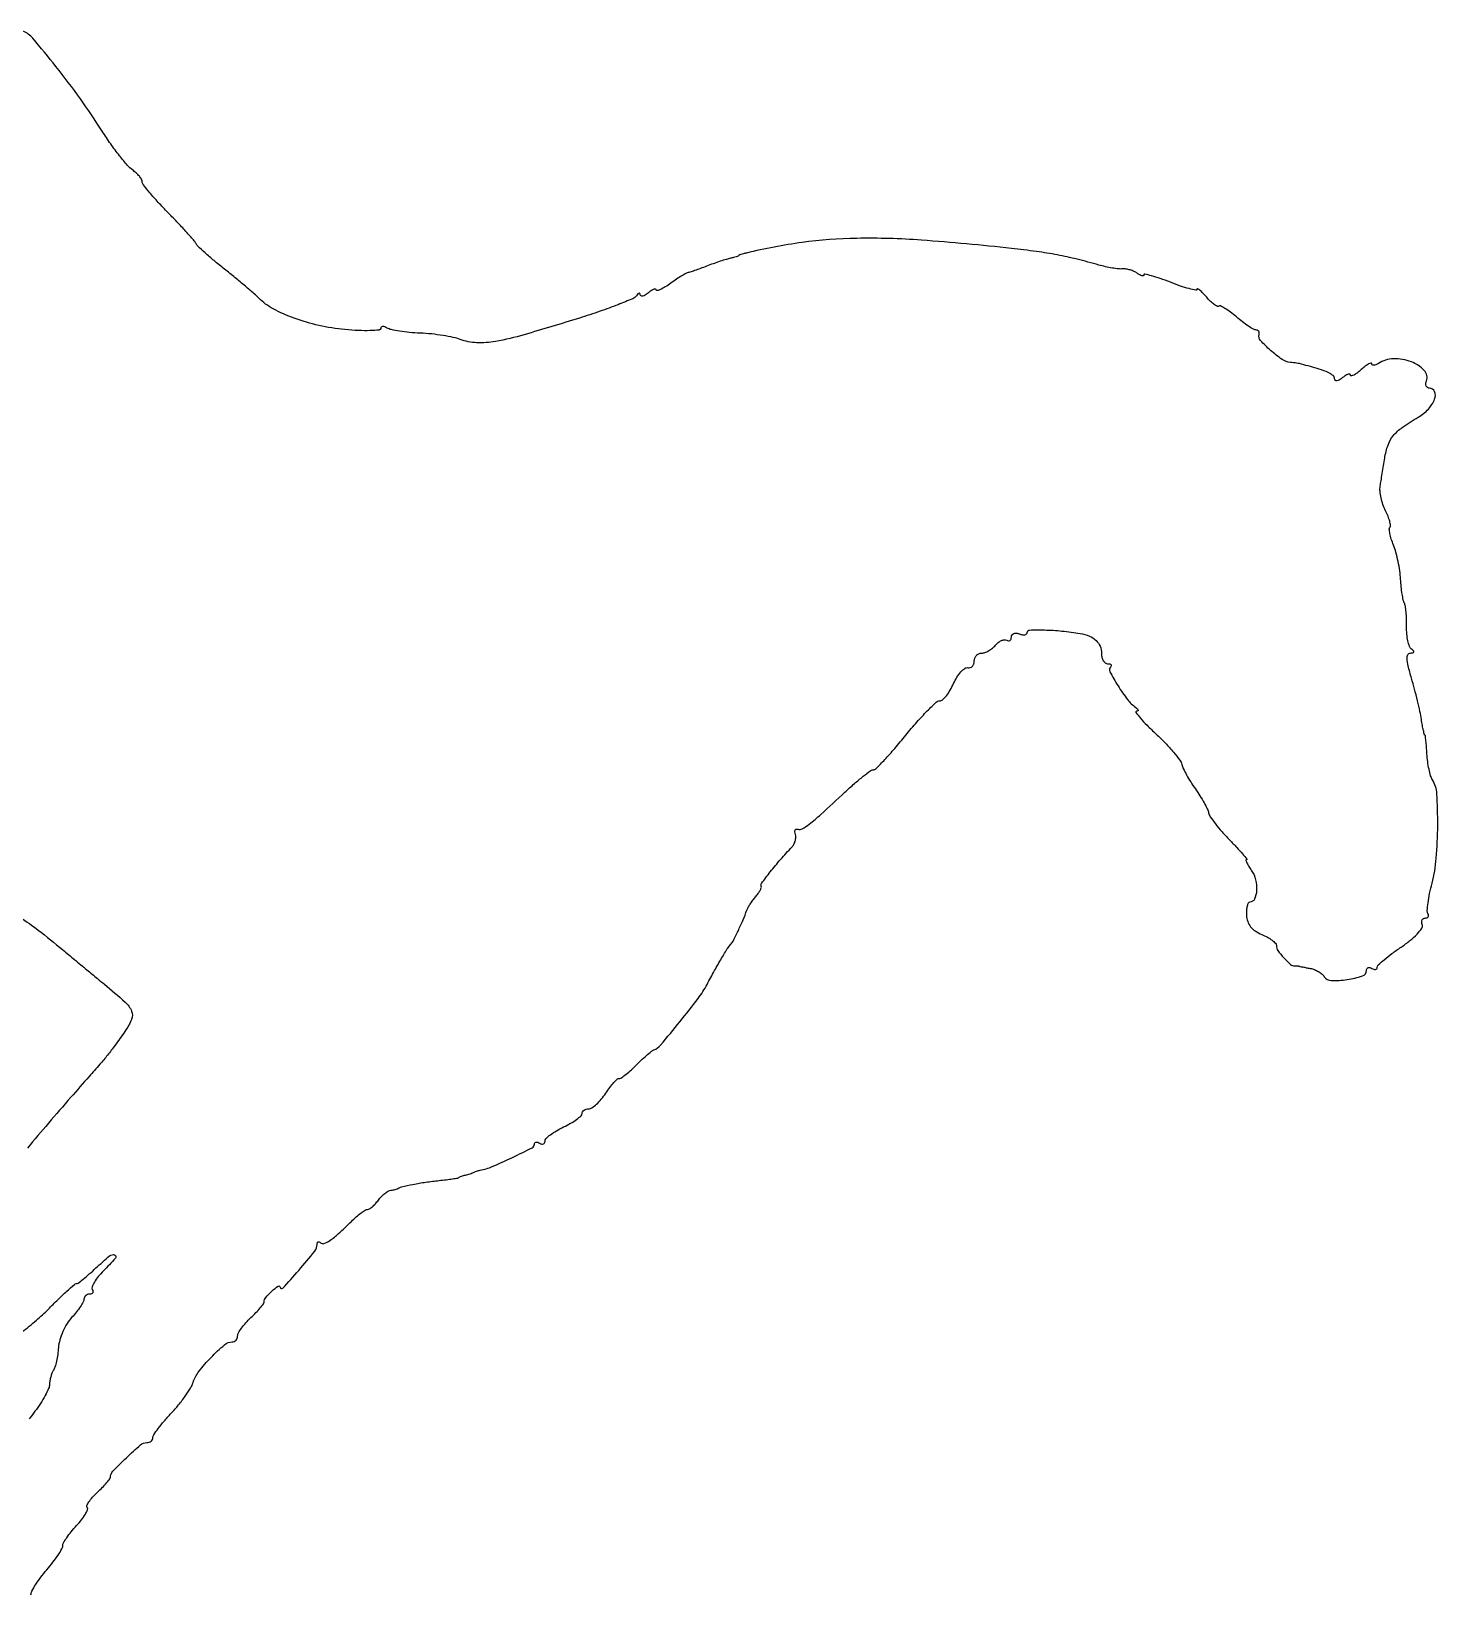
# Model space of a CAD drawing. Extents: x 1 to 531, y 1 to 416.
# Drawn here: x 266.1 to 531.4, y 50.3 to 345.4 of the extents above; entities that cross this region are included whole.
import ezdxf

# ---------------------------------------------------------------- set-up
doc = ezdxf.new("R2010")
doc.units = 0

msp = doc.modelspace()

# ---------------------------------------------------------------- linework, layer by layer
for points in [[(266.002346, 50.283927, -0.123434), (266.171948, 50.954982, -0.018258), (266.883875, 52.170904, -0.019649), (267.85294, 53.57081, -0.015767), (269, 55, 0.013145), (270.147258, 56.414181, 0.017172), (271.116125, 57.768627, 0.014827), (271.841086, 58.932849, 0.132001), (271.997654, 59.510218, -0.130475), (272.145626, 60.062441, -0.019376), (272.763409, 61.047731, -0.020717), (273.605024, 62.177595, -0.016508), (274.601186, 63.325699, 0.020347), (275.555819, 64.443155, 0.032449), (276.266453, 65.478736, 0.034509), (276.69393, 66.325416, 0.304947), (276.61745, 66.715883, -0.307281), (276.546501, 67.086492, -0.043708), (276.933947, 67.805152, -0.037365), (277.606598, 68.678127, -0.023049), (278.516264, 69.602654, 0.011217), (279.467732, 70.52497, 0.0158), (280.270403, 71.391909, 0.011959), (280.887845, 72.137875, 0.168439), (281, 72.461353, -0.192704), (281.445073, 73.573282, -0.011943), (284.005853, 76.134229, -0.012341), (286.682072, 78.562518, -0.179952), (287.858263, 79, 0.079896), (288.294377, 79.070135, 0.091255), (288.664615, 79.272834, 0.100756), (288.912145, 79.574561, 0.122155), (289, 79.928798, -0.149658), (289.165559, 80.469532, -0.012771), (290.017945, 81.664098, -0.016002), (291.138014, 83.056843, -0.011707), (292.465346, 84.531933, 0.0174), (293.841054, 86.096234, 0.017224), (295.109521, 87.757576, 0.017365), (296.116911, 89.285412, 0.061515), (296.60056, 90.353135, -0.089767), (297.671847, 92.403359, -0.026953), (299.988336, 95.0743, -0.023024), (302.504469, 97.448655, -0.179485), (303.990898, 98, 0.111741), (304.375851, 98.087117, 0.100102), (304.703576, 98.333503, 0.094515), (304.92343, 98.701832, 0.087639), (305, 99.135329, -0.130362), (305.154709, 99.71863, -0.027066), (305.734375, 100.617751, -0.026723), (306.54296, 101.61726, -0.022444), (307.5, 102.58758, 0.012378), (308.457617, 103.520182, 0.017134), (309.265625, 104.40579, 0.01373), (309.880597, 105.169565, 0.164056), (310, 105.52368, -0.176181), (310.310966, 106.378806, -0.031481), (311.501419, 107.630049, -0.043546), (312.646114, 108.519025, -0.586159), (313.019184, 108.321429, 0.67388), (313.507937, 108.13663, 0.008511), (316.519467, 111.506507, 0.007842), (319.54631, 115.125029, 0.171891), (320, 116.405738, -0.070115), (320.043909, 116.717317, -0.20375), (320.178176, 116.882676, -0.233682), (320.37493, 116.888123, -0.088719), (320.606556, 116.726778, 0.290532), (321.294518, 116.573007, 0.064255), (322.420482, 117.150531, 0.035379), (324.046902, 118.446999, 0.009288), (326.458863, 120.75, -0.015776), (327.384994, 121.611604, -0.020375), (328.29007, 122.339063, -0.018578), (329.077528, 122.876786, -0.141426), (329.504428, 123, 0.143819), (329.886041, 123.112085, 0.033543), (330.427725, 123.514062, 0.031898), (331.012354, 124.080114, 0.026605), (331.559146, 124.75, -0.033275), (332.128548, 125.42891, -0.033775), (332.780315, 126.022656, -0.03583), (333.416039, 126.457293, -0.103594), (333.919389, 126.625, 0.014405), (334.351437, 126.687636, 0.016964), (334.756008, 126.772475, 0.016003), (335.09001, 126.86586, 0.093718), (335.25, 126.951511, -0.113697), (335.948522, 127.290656, -0.00825), (338.058568, 127.738349, -0.011844), (340.502492, 128.155062, -0.011327), (343, 128.462666, 0.005095), (344.359306, 128.612914, 0.007582), (345.545313, 128.774536, 0.003803), (346.542599, 128.933644, 0.138862), (346.75, 129.031734, -0.075594), (346.906557, 129.131384, -0.014376), (347.220312, 129.259322, -0.015044), (347.598823, 129.388272, -0.013321), (348, 129.5, 0.010232), (348.419524, 129.614051, 0.008962), (348.853125, 129.75, 0.009044), (349.240359, 129.886909, 0.026436), (349.5, 130, -0.026776), (349.744575, 130.106331, -0.01228), (350.073437, 130.219714, -0.012122), (350.426269, 130.322399, -0.016389), (350.75, 130.396899, 0.051555), (353.05748, 131.101684, 0.011896), (356.769227, 132.773721, 0.005132), (360.591498, 134.654635, 0.28177), (360.996252, 135.309017, -0.157921), (361.08035, 135.564599, -0.190151), (361.292649, 135.698838, -0.126681), (361.616572, 135.678079, -0.059459), (362, 135.5, 0.077942), (362.382326, 135.339254, 0.155694), (362.70625, 135.360818, 0.185525), (362.920962, 135.557761, 0.11593), (363, 135.894066, -0.201627), (363.206537, 136.385421, -0.030696), (364.028125, 137.096738, -0.03028), (365.159566, 137.857043, -0.022019), (366.5, 138.567024, 0.019289), (367.84064, 139.267771, 0.027221), (368.971875, 140.000285, 0.026129), (369.805112, 140.675907, 0.21242), (370, 141.113941, -0.13967), (370.096329, 141.452059, -0.099713), (370.367188, 141.740565, -0.085144), (370.772243, 141.935375, -0.069138), (371.25, 142.002875, 0.150461), (371.859102, 142.191948, 0.035008), (372.708826, 142.864661, 0.033047), (373.618428, 143.81198, 0.02719), (374.460895, 144.932577, -0.014325), (375.251397, 146.042356, -0.021958), (376.00414, 146.951629, -0.017886), (376.656913, 147.623244, -0.270917), (376.960895, 147.695935, 0.228969), (377.288051, 147.747312, 0.01451), (378.092703, 148.340135, 0.018979), (379.038016, 149.139494, 0.012798), (380.056818, 150.118506, -0.009808), (381.104876, 151.137759, -0.011477), (382.139631, 152.061729, -0.010486), (383.044945, 152.801302, -0.066333), (383.556818, 153.102273, 0.118461), (384.822431, 154.034552, 0.004815), (388.463161, 158.441649, 0.008347), (391.884114, 162.812081, 0.040508), (393.572642, 165.467011, -0.005129), (394.983122, 168.075134, -0.006836), (396.320719, 170.413014, -0.005168), (397.481083, 172.332699, -0.062913), (398.020354, 173, 0.08494), (398.484526, 173.628835, 0.006346), (399.420894, 175.549058, 0.009609), (400.358854, 177.639312, 0.014436), (401.088498, 179.5, -0.044068), (401.313132, 179.986055, -0.015144), (401.719451, 180.646875, -0.014916), (402.213988, 181.352346, -0.016719), (402.732028, 182, 0.023208), (403.207866, 182.610974, 0.031465), (403.574779, 183.20625, 0.032472), (403.804982, 183.715512, 0.195525), (403.797425, 184, -0.269274), (403.859617, 184.546383, -0.006117), (405.512311, 186.713018, -0.01312), (407.459907, 189.072245, -0.012102), (409.580357, 191.39195, 0.068288), (409.961994, 191.917149, 0.056291), (410.218778, 192.560866, 0.058179), (410.319005, 193.220133, 0.089336), (410.236607, 193.790179, -0.054717), (410.135678, 194.258141, -0.130946), (410.190878, 194.606138, -0.212597), (410.384865, 194.781184, -0.158781), (410.676487, 194.78125, 0.204915), (411.551979, 194.859841, 0.042595), (412.873374, 195.723501, 0.019179), (415.025709, 197.5452, 0.002325), (419.581155, 201.75, -0.008442), (421.389127, 203.378297, -0.012172), (423.046489, 204.751562, -0.007964), (424.463741, 205.832679, -0.160285), (424.97228, 206, 0.201033), (425.474214, 206.21031, 0.005829), (427.107242, 207.909375, 0.010891), (428.994371, 210.009026, 0.007185), (431.075473, 212.5, -0.009902), (433.179227, 214.990463, -0.01447), (435.136374, 217.090625, -0.009834), (436.826748, 218.736387, -0.19034), (437.49414, 219, 0.18703), (438.029666, 219.20758, 0.039236), (438.729574, 219.954688, 0.036123), (439.451878, 221.005634, 0.027382), (440.092105, 222.25, -0.032326), (440.738345, 223.476125, -0.044909), (441.478871, 224.471875, -0.053065), (442.201312, 225.12567, -0.21065), (442.772572, 225.25, 0.124665), (443.240094, 225.272046, 0.125487), (443.639443, 225.514063, 0.111362), (443.907013, 225.946127, 0.083359), (444, 226.5, -0.090674), (444.104712, 227.072657, -0.09558), (444.404657, 227.559375, -0.099644), (444.85199, 227.885048, -0.108083), (445.377555, 228, 0.086111), (445.99461, 228.107064, 0.043603), (446.713456, 228.437391, 0.041593), (447.416239, 228.919259, 0.048513), (447.990862, 229.48899, -0.050777), (448.529284, 230.018024, -0.064546), (449.124078, 230.379611, -0.078442), (449.682148, 230.528516, -0.165938), (450.113307, 230.429973, 0.110117), (450.45096, 230.312722, 0.18289), (450.739534, 230.385457, 0.160279), (450.933407, 230.643552, 0.08178), (451, 231.047972, -0.148627), (451.120613, 231.444764, -0.152575), (451.440625, 231.70238, -0.116977), (451.926317, 231.771857, -0.069008), (452.5, 231.638374, 0.047449), (453.074754, 231.478327, 0.087046), (453.559375, 231.476823, 0.136893), (453.877157, 231.627458, 0.217342), (454, 231.89671, -0.404377), (454.442614, 232.354499, -0.013297), (457.228705, 232.374306, -0.020382), (460.535823, 232.174836, -0.017349), (464, 231.701851, -0.053979), (465.723403, 231.209551, -0.092386), (466.978308, 230.404582, -0.107975), (467.733897, 229.302707, -0.096793), (468, 227.940983, 0.058189), (468.086686, 227.198629, 0.077332), (468.342708, 226.570164, 0.09607), (468.721641, 226.14908, 0.163043), (469.166667, 226, -0.055084), (469.570298, 225.955398, -0.165803), (469.803471, 225.812846, -0.256296), (469.843828, 225.604859, -0.119379), (469.696212, 225.362878, 0.331178), (469.56783, 224.488465, 0.01636), (471.121328, 221.816022, 0.024293), (472.922312, 219.227372, 0.075902), (474.45182, 217.765313, -0.038298), (474.79811, 217.480729, -0.150367), (474.931002, 217.241942, -0.32733), (474.859358, 217.082937, -0.125037), (474.611163, 217.015313, 0.609215), (474.499311, 216.789117, 0.018839), (475.32243, 215.756061, 0.018174), (476.593802, 214.382528, 0.009313), (478.280651, 212.75, -0.012868), (480.05027, 211.012838, -0.016074), (481.597055, 209.307812, -0.014353), (482.79299, 207.816515, -0.108003), (483.169487, 207, 0.05712), (483.436855, 206.22194, 0.014173), (484.052245, 205.020752, 0.014309), (484.840048, 203.677456, 0.013912), (485.710495, 202.368516, -0.012997), (486.577945, 201.069242, -0.013897), (487.356699, 199.754904, -0.013561), (487.962255, 198.591679, -0.061173), (488.210495, 197.868516, 0.098273), (488.528551, 197.125355, 0.014572), (489.493453, 195.800439, 0.015942), (490.744522, 194.286072, 0.013116), (492.171472, 192.75, -0.006116), (493.546157, 191.311119, -0.011241), (494.623985, 190.101563, -0.007067), (495.427369, 189.130648, -0.629711), (495.364768, 189, 0.502189), (495.269317, 188.8718, 0.036919), (495.451868, 188.393497, 0.028516), (495.81159, 187.727798, 0.014646), (496.332759, 186.935308, -0.095271), (497.091545, 185.240925, -0.072351), (497.268021, 183.208739, -0.08988), (496.873423, 181.575819, -0.296892), (495.989155, 181, 0.275339), (495.700217, 180.827836, 0.06162), (495.482351, 180.271063, 0.047396), (495.356933, 179.469359, 0.029636), (495.355787, 178.518514, 0.070456), (495.591427, 177.348436, 0.083909), (496.137344, 176.365179, 0.077001), (497.019319, 175.555259, 0.049091), (498.25, 174.897193, -0.027532), (499.302959, 174.391176, -0.036723), (500.192188, 173.813091, -0.040143), (500.824031, 173.24753, -0.192438), (501, 172.807251, 0.154041), (501.295638, 171.870413, 0.030575), (502.404219, 170.478276, 0.028947), (503.660412, 169.237321, 0.199585), (504.464286, 168.964286, -0.01528), (504.687725, 168.972335, -0.014333), (504.916071, 168.967034, -0.014469), (505.118244, 168.95066, -0.046845), (505.25, 168.923489, 0.023297), (505.422702, 168.879316, 0.001211), (505.984656, 168.764583, 0.001917), (506.653908, 168.6323, 0.001391), (507.399894, 168.489973, -0.047317), (508.181575, 168.264939, -0.039381), (508.959245, 167.885832, -0.041016), (509.61996, 167.419806, -0.080407), (510.040389, 166.93465, 0.255657), (511.333932, 166.199792, 0.040509), (514.352273, 166.396061, 0.040797), (517.240468, 167.064569, 0.326345), (518, 168.10433, -0.115678), (518.079011, 168.441273, -0.185423), (518.29375, 168.638711, -0.155889), (518.617682, 168.660603, -0.078099), (519, 168.5, 0.060328), (519.384668, 168.322154, 0.124969), (519.712708, 168.301162, 0.184824), (519.931189, 168.435194, 0.158262), (520.021984, 168.690983, -0.200956), (520.224727, 169.14039, -0.012142), (521.3546, 170.143601, -0.016624), (522.808206, 171.291826, -0.01141), (524.527677, 172.5, 0.022671), (526.210869, 173.740208, 0.033556), (527.554968, 174.985938, 0.035621), (528.45314, 176.085194, 0.249097), (528.537077, 176.75, -0.073835), (528.432598, 177.227842, -0.121744), (528.503964, 177.632812, -0.15182), (528.737554, 177.90018, -0.138726), (529.090402, 178, 0.08849), (529.443805, 178.063039, 0.167329), (529.665404, 178.24394, 0.17781), (529.720866, 178.513875, 0.101415), (529.604798, 178.830433, -0.158495), (529.466345, 179.39817, -0.014509), (529.619423, 180.862049, -0.01762), (529.921017, 182.635567, -0.012894), (530.375298, 184.580433, 0.04317), (531.176404, 189.276459, 0.019674), (531.446342, 195.50152, 0.01582), (531.281657, 201.457209, 0.124206), (530.453149, 204.075807, -0.066932), (530.115181, 204.832795, -0.019394), (529.801167, 206.075715, -0.019127), (529.552956, 207.517954, -0.019342), (529.416829, 208.969561, 0.005129), (529.328607, 210.323234, 0.008498), (529.223076, 211.462934, 0.002878), (529.111627, 212.427076, 0.379247), (529.029312, 212.5, -0.347581), (528.940182, 212.570474, -0.003752), (528.754426, 213.38125, -0.00968), (528.559746, 214.349798, -0.005907), (528.365637, 215.5, 0.014554), (528.089722, 216.978641, 0.005608), (527.624291, 219.014062, 0.005547), (527.069927, 221.211594, 0.006812), (526.501767, 223.25, -0.010688), (525.868399, 225.592406, -0.050343), (525.671336, 226.969847, -0.126224), (525.830398, 227.717508, -0.281407), (526.3039, 228.015313, 0.048114), (526.754581, 228.064612, 0.284835), (526.919026, 228.220935, 0.261147), (526.85904, 228.45092, 0.042811), (526.5, 228.765313, -0.14756), (526.118323, 229.273514, -0.034152), (525.816369, 230.312311, -0.032385), (525.621, 231.606228, -0.026784), (525.577002, 233, 0.013643), (525.569553, 234.408891, 0.01579), (525.483536, 235.747937, 0.014939), (525.341903, 236.869634, 0.084252), (525.150692, 237.439784, -0.07198), (524.94335, 238.011385, -0.012377), (524.736852, 239.14932, -0.013255), (524.561656, 240.507834, -0.011496), (524.448652, 241.939784, 0.022705), (524.288909, 243.513464, 0.015012), (523.969624, 245.302739, 0.01512), (523.553522, 247.026635, 0.028175), (523.096984, 248.388688, -0.019056), (522.690871, 249.530785, -0.02729), (522.426098, 250.572203, -0.026094), (522.305335, 251.415567, -0.222425), (522.432139, 251.765472, 0.235417), (522.5462, 252.106254, 0.030551), (522.388785, 252.88076, 0.030348), (522.069693, 253.836366, 0.0209), (521.599138, 254.876784, -0.034898), (521.116835, 256.02789, -0.028378), (520.759721, 257.31693, -0.029242), (520.567433, 258.547116, -0.063733), (520.596705, 259.5, -0.000081), (520.755393, 260.494918, -0.000031), (520.977339, 261.884442, -0.00003), (521.218871, 263.395399, -0.000037), (521.444994, 264.808738, -0.045258), (522.068487, 267.258958, -0.086632), (523.060641, 269.022492, -0.068594), (524.754601, 270.59593, -0.02009), (527.75, 272.521722, 0.071173), (529.677152, 274.058927, 0.095917), (530.867261, 275.939868, 0.192046), (530.857967, 277.350593, 0.30516), (529.893011, 278, -0.139767), (529.513655, 278.108155, -0.152533), (529.263708, 278.397428, -0.121568), (529.189414, 278.835716, -0.073224), (529.305197, 279.352948, 0.287757), (528.911037, 281.359502, 0.116512), (526.48529, 282.964345, 0.092158), (523.095269, 283.541734, 0.139745), (520.25, 282.684023, -0.039203), (519.770212, 282.426806, -0.086067), (519.367187, 282.327309, -0.165135), (519.107775, 282.395483, -0.251747), (519, 282.595971, 0.473264), (518.842429, 282.725157, 0.076139), (518.4125, 282.568556, 0.040074), (517.768279, 282.145191, 0.018516), (517, 281.5, -0.020177), (516.231613, 280.859056, -0.044601), (515.5875, 280.450076, -0.090703), (515.164163, 280.321129, -0.448239), (515, 280.467457, 0.326309), (514.866855, 280.649751, 0.154009), (514.559375, 280.650832, 0.068547), (514.076392, 280.424056, 0.029225), (513.5, 280, -0.0354), (512.904734, 279.573276, -0.099951), (512.426723, 279.397735, -0.221451), (512.129218, 279.484304, -0.216219), (512, 279.769147, 0.223676), (511.707686, 280.389888, 0.068311), (510.801998, 280.950381, 0.031774), (509.083559, 281.585922, 0.005498), (505.75, 282.543467, 0.020541), (505.370136, 282.631465, 0.007441), (504.824634, 282.72605, 0.007365), (504.223701, 282.812005, 0.008702), (503.65301, 282.875, -0.127065), (502.081328, 283.440368, -0.031836), (499.913506, 285.128858, -0.02771), (498.005792, 287.019076, -0.257501), (497.75, 288.108851, 0.091684), (497.780914, 288.448937, 0.124659), (497.678502, 288.738225, 0.133564), (497.45782, 288.930593, 0.113331), (497.155539, 289, -0.131932), (496.674906, 289.129068, -0.015284), (495.718274, 289.722533, -0.017533), (494.606493, 290.517739, -0.013476), (493.448561, 291.459688, 0.015496), (492.319444, 292.370642, 0.024888), (491.297217, 293.067152, 0.022034), (490.459401, 293.529524, 0.321878), (490.144543, 293.477876, -0.327869), (489.861964, 293.434663, -0.038564), (489.288849, 293.79317, -0.03429), (488.593125, 294.384702, -0.020793), (487.851521, 295.171198, 0.013917), (487.140171, 295.946696, 0.030249), (486.543884, 296.49138, 0.053921), (486.137877, 296.752757, 0.557733), (486, 296.667602, -0.475449), (485.790943, 296.497448, -0.013993), (484.53125, 296.795646, -0.018372), (482.917888, 297.289715, -0.01039), (481, 298, 0.00989), (479.082133, 298.712458, 0.017446), (477.46875, 299.213332, 0.012674), (476.20089, 299.524646, 0.478816), (476, 299.362963, -0.326933), (475.891432, 299.214671, -0.141421), (475.632812, 299.20797, -0.066959), (475.230131, 299.372927, -0.029781), (474.75, 299.688908, 0.052882), (474.161775, 300.038266, 0.035107), (473.426562, 300.315074, 0.035251), (472.665565, 300.484791, 0.056171), (472, 300.509248, -0.045847), (471.223964, 300.52177, -0.013994), (470.059375, 300.680844, -0.013881), (468.758605, 300.933031, -0.014745), (467.5, 301.252728, 0.009457), (463.385819, 302.344205, 0.013232), (459.668809, 303.151807, 0.012472), (455.750745, 303.794326, 0.007161), (451, 304.382979, 0.008744), (434.053654, 305.937405, 0.022824), (421.826542, 306.284052, 0.029196), (411.527537, 305.503214, 0.026172), (401, 303.518052, 0.009022), (400.424996, 303.367083, 0.014437), (399.940625, 303.215299, 0.008227), (399.550448, 303.073318, 0.310802), (399.5, 303, -0.317311), (399.449185, 302.927991, -0.008433), (399.059375, 302.796696, -0.014661), (398.575015, 302.658098, -0.009132), (398, 302.522784, 0.020749), (397.225238, 302.321365, 0.006168), (396.059375, 301.950255, 0.006176), (394.758588, 301.500543, 0.006632), (393.5, 301.028997, -0.004158), (392.314458, 300.578117, -0.005614), (391.234375, 300.191331, -0.003894), (390.324645, 299.884939, -0.059569), (390, 299.81978, 0.111739), (389.687739, 299.722627, 0.006744), (388.839063, 299.216583, 0.00982), (387.839837, 298.574979, 0.007084), (386.75, 297.821984, -0.015715), (385.694378, 297.119234, -0.031008), (384.807813, 296.641871, -0.043253), (384.179929, 296.415889, -0.492283), (384, 296.554351, 0.368716), (383.869798, 296.706908, 0.128651), (383.559375, 296.676357, 0.058885), (383.076323, 296.42999, 0.02587), (382.5, 296, -0.033478), (381.922597, 295.582717, -0.07963), (381.436127, 295.377077, -0.174542), (381.123946, 295.409849, -0.282972), (380.984687, 295.627555, 0.132358), (380.915997, 295.865773, 0.332031), (380.758058, 295.929906, 0.142767), (380.519332, 295.787112, 0.036439), (380.234687, 295.431698, -0.143799), (379.569574, 294.890843, -0.006339), (376.778314, 293.761688, -0.010281), (373.384717, 292.518433, -0.00712), (369.5, 291.246726, -0.004251), (359.071666, 288.093583, -0.026982), (353.682006, 286.824971, -0.054915), (350.096383, 286.58257, -0.080106), (347, 287.216976, 0.038902), (345.700246, 287.596635, 0.013133), (343.75791, 287.95041, 0.012973), (341.581436, 288.23043, 0.014523), (339.473736, 288.384497, -0.012747), (337.459661, 288.524534, -0.015049), (335.564464, 288.762685, -0.013975), (333.98761, 289.054596, -0.085854), (333.223736, 289.361724, 0.049592), (332.7544, 289.591033, 0.107898), (332.359472, 289.64685, 0.184051), (332.103692, 289.526875, 0.194441), (332, 289.270313, -0.388705), (331.71774, 288.962094, -0.014608), (330.017187, 288.862227, -0.019635), (327.838214, 288.883624, -0.011689), (325.25, 289.0715, -0.030529), (320.322857, 289.850866, -0.032991), (315.656763, 291.21222, -0.035789), (311.706752, 292.982733, -0.07392), (309, 295.000136, 0.018208), (308.120808, 295.821918, 0.003543), (306.471875, 297.233962, 0.003761), (304.524237, 298.853089, 0.003471), (302.5, 300.486971, -0.00627), (300.558717, 302.071921, -0.008727), (298.86419, 303.542264, -0.005803), (297.486956, 304.809282, -0.103486), (297.14405, 305.300732, 0.079337), (296.816798, 305.821183, 0.003853), (295.455033, 307.350935, 0.00619), (293.794802, 309.142197, 0.004418), (291.89405, 311.107637, -0.008462), (290.018939, 313.078206, -0.012285), (288.437627, 314.884471, -0.007917), (287.189699, 316.431823, -0.167247), (287, 316.983081, 0.138265), (286.877404, 317.417945, 0.037293), (286.454611, 318.00503, 0.034789), (285.853975, 318.626658, 0.029946), (285.143356, 319.193296, -0.062485), (284.195918, 320.055061, -0.011663), (282.707374, 321.878656, -0.012328), (281.059922, 324.107118, -0.010989), (279.457852, 326.5, 0.013552), (275.31993, 332.61247, 0.012128), (270.705899, 338.726797, 0.007748), (266.353356, 344.041409, 0.126338), (264.489688, 345.365583, -0.076377)], [(263.963913, 178.121311, -0.022292), (267.390985, 175.703618, -0.008425), (271.965834, 172.035681, 0.000137), (274.236482, 170.152493, 0.000132), (276.539122, 168.244856, 0.00013), (278.570596, 166.563661, 0.000476), (279.859049, 165.5, -0.010143), (283.771096, 162.141219, -0.107873), (284.993807, 160.450591, -0.205849), (285.00202, 158.872981, -0.053295), (283.739572, 156.601697, -0.003802), (281.846455, 153.957775, -0.010394), (280.455761, 152.127614, -0.010811), (279.021166, 150.397186, -0.004411), (277, 148.104975, 0.00392), (273.521743, 144.168074, 0.002118), (269.298133, 139.269566, 0.001946), (265.328077, 134.588737, 0.008253)], [(264.280627, 99.877983, 0.01461), (267.033689, 102.081339, 0.02287), (269.253197, 104.148577, -0.005412), (271.114733, 106.007889, -0.008284), (272.77201, 107.574895, -0.003732), (274.205213, 108.866234, -0.183497), (274.557431, 109, 0.16197), (274.897124, 109.113005, 0.007467), (275.874722, 109.867405, 0.011755), (277.017454, 110.821504, 0.008102), (278.268031, 111.952869, -0.012209), (280.852521, 114.25268, -0.277445), (281.794824, 114.406189, -0.521218), (281.938436, 113.79299, -0.013625), (279.667127, 111.3944, 0.025349), (278.697076, 110.320669, 0.036788), (277.965145, 109.274514, 0.040714), (277.529173, 108.384647, 0.236188), (277.574629, 107.879248, -0.097802), (277.700303, 107.543933, -0.175258), (277.647322, 107.258279, -0.170286), (277.42174, 107.067082, -0.091692), (277.059017, 107, 0.088338), (276.654671, 106.928, 0.094771), (276.311086, 106.721385, 0.100005), (276.081238, 106.413356, 0.110879), (276, 106.051522, -0.127232), (275.867614, 105.539688, -0.020841), (275.330144, 104.658873, -0.021782), (274.592729, 103.654084, -0.017685), (273.719639, 102.642494, 0.049804), (272.828224, 101.464727, 0.032632), (272.036855, 99.956151, 0.03275), (271.453049, 98.368644, 0.052767), (271.193222, 96.952736, -0.017243), (271.046964, 95.634926, -0.017848), (270.81139, 94.345527, -0.017863), (270.528493, 93.247342, -0.06996), (270.238895, 92.611764, 0.047424), (269.965963, 92.07771, 0.026568), (269.733223, 91.385956, 0.026292), (269.570771, 90.655573, 0.038495), (269.51205, 90, -0.101218), (269.33803, 89.199784, -0.02036), (268.692077, 87.884773, -0.020736), (267.799592, 86.391743, -0.018069), (266.746737, 84.905609, 0.008036), (265.694479, 83.481762, 0.011345)]]:
    msp.add_lwpolyline(points, format="xyb")

doc.saveas('drawing.dxf')
